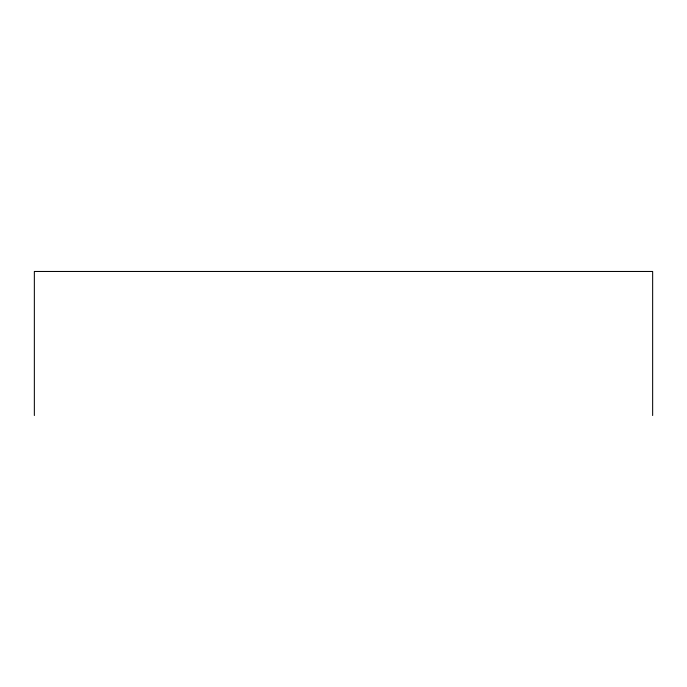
<?xml version="1.0" encoding="UTF-8"?>
<svg xmlns="http://www.w3.org/2000/svg" width="687" height="687" viewBox="0 0 687 687"><rect width="100%" height="100%" fill="white"/><g stroke="black" fill="none" stroke-linecap="round" stroke-linejoin="round"><path stroke-width="1.03" d="M652.65 415.532L652.65 271.468L34.35 271.468L34.35 415.532"/></g></svg>
